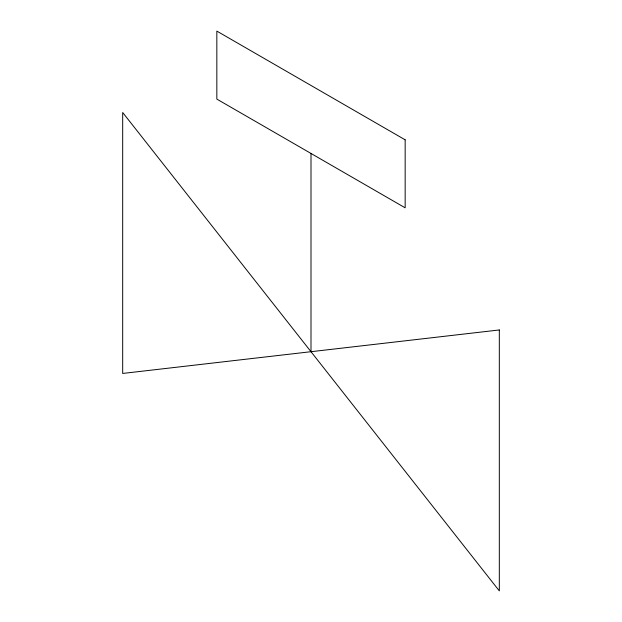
<?xml version="1.0" encoding="UTF-8"?>
<svg xmlns="http://www.w3.org/2000/svg" width="622" height="622" viewBox="0 0 622 622"><rect width="100%" height="100%" fill="white"/><g stroke="black" fill="none" stroke-linecap="round" stroke-linejoin="round"><path stroke-width="0.93" d="M311 153.455L311 351.702M499.318 329.955L122.682 373.449L122.682 112.504L499.318 590.9L499.318 329.955M405.163 139.826L216.837 31.1L216.837 99.092L405.163 207.818L405.163 139.826"/></g></svg>
